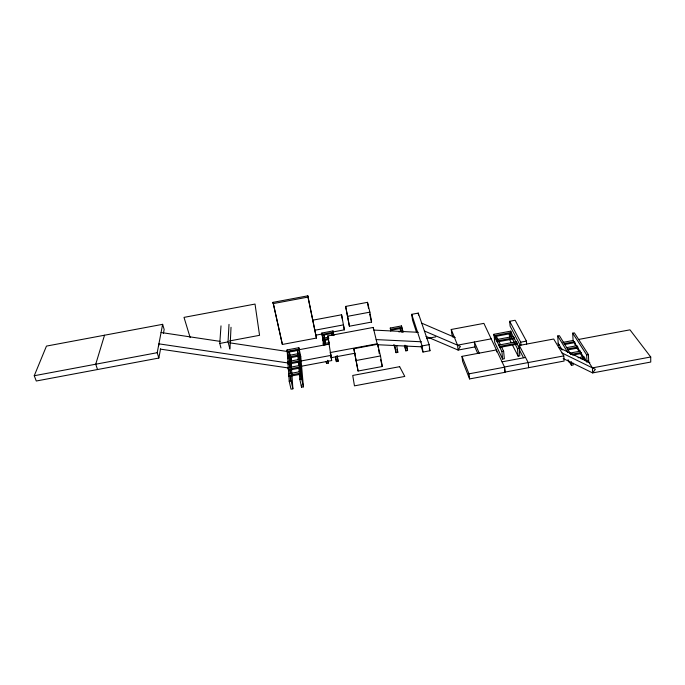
<?xml version="1.0" encoding="UTF-8"?>
<svg xmlns="http://www.w3.org/2000/svg" width="685" height="685" viewBox="0 0 685 685"><rect width="100%" height="100%" fill="white"/><g stroke="black" fill="none" stroke-linecap="round" stroke-linejoin="round"><path stroke-width="1.03" d="M229.997 348.108L231.025 327.284M229.937 349.144L228.054 341.892L229.004 324.373M220.964 347.971L219.765 343.442L220.998 325.872M158.629 345.822L158.903 343.844L288.376 363.033M163.398 333.561L164.16 329.476L162.636 324.33L46.46 346.096L34.25 375.731L36.279 381.006L158.843 358.05L160.555 348.87M158.843 358.05L157.216 352.698L162.636 324.33M290.705 367.323L291.536 363.504M104.531 335.213L95.72 364.214L97.544 369.532M273.032 302.35L307.83 295.826L316.436 338.073L282.374 344.452L273.032 302.35L282.374 344.452M273.084 303.626L307.976 297.093L307.83 295.826M345.66 306.426L367.502 302.333L369.883 312.154L371.587 322.061L349.41 326.214L345.66 306.426L349.41 326.214M312.668 320.203L341.567 314.792L342.491 319.664M347.578 316.324L369.883 312.154M34.25 375.731L157.216 352.698M229.518 340.95L259.555 335.316L255.025 304.063L184.008 317.378L190.173 337.619M219.765 343.442L228.054 341.892M314.432 330.316L343.408 324.895L344.341 329.836L332.773 332.002M416.463 332.122L412.55 320.169L411.694 314.329L418.261 313.096L429.101 344.623L429.957 350.737L422.979 352.047L421.027 346.071M333.21 332.242L322.027 334.34L321.856 333.03L333.004 330.941L333.912 335.599M315.956 335.153L322.267 333.972M322.233 335.325L333.398 333.235M300.783 366.347L331.668 360.567L327.798 335.941L373.222 327.439L377.17 343.776L330.221 352.561L331.24 357.673L355.164 353.195M328.081 339.692L322.952 340.65L322.567 338.313L328.714 337.166M322.746 339.657L328.911 338.501M390.767 331.129L390.27 328.029L401.453 325.932L403.174 332.156L403.02 331.163L398.91 331.925M390.27 328.029L390.63 329.331L401.838 327.233M390.433 329.014L390.792 330.324L401.992 328.226M298.84 347.715L299.191 350.163L287.4 352.373L287.169 351.345L287.083 349.915L298.84 347.715L300.741 356.414L303.412 386.854L301.554 387.205L299.79 379.225L299.362 374.027M328.672 344.118L323.474 345.086L323.294 343.716L329.511 342.551M287.169 351.345L298.96 349.136M289.627 351.491L291.699 351.097M293.771 350.711L295.843 350.326M298.951 349.744L328.988 344.118M299.328 353.46L299.688 355.952L287.768 358.186L287.443 355.686L299.328 353.46L299.559 354.496M287.529 357.15L299.456 354.916M289.044 358.606L290.8 358.281L291.014 361.44M300.741 356.414L298.985 356.748L300.852 378.805M453.025 337.243L451.852 334.28L451.252 329.476L483.884 323.371L504.571 367.186L505.059 372.298L469.585 378.933L462.598 361.346L461.998 356.363L496.419 349.924L496.616 351.919M353.845 348.716L377.658 344.255L380.492 355.952L382.29 366.501L358.075 371.03L353.845 348.716L358.075 371.03M288.753 373.933L287.811 361.586L299.833 359.334L300.064 360.378M520.172 345.343L510.111 326.128L509.683 321.282L515.146 320.255L526.414 341.113L526.654 344.11M287.906 363.084L299.962 360.824L299.833 359.334M298.634 361.432L330.641 355.446M288.137 364.129L300.193 361.877L299.962 360.824M426.404 338.613L435.788 336.857M300.347 365.353L300.715 367.931L288.522 370.208L288.188 367.622L300.347 365.353L300.587 366.406M288.282 369.155L300.484 366.877M326.163 361.569L326.548 363.461L328.286 363.136L327.987 361.038M335.453 356.885L336.386 361.62L338.125 361.295L337.294 356.054M411.694 314.329L422.097 345.934L429.101 344.623M393.858 344.546L396.084 352.681L397.814 352.364L396.761 345.754M404.364 345.788L405.854 350.857L407.575 350.532L406.856 345.805M501.309 346.447L503.629 351.234L504.348 358.752L502.627 359.077L494.793 342.611L493.953 334.28L510.71 331.138L513.133 336.618M356.123 360.515L380.492 355.952M300.878 371.501L288.573 373.804L288.907 376.433L301.246 374.13L300.878 371.501L301.109 372.563M493.953 334.28L494.596 335.59L511.395 332.448M511.481 333.441L494.69 336.583L494.596 335.59M288.668 375.371L301.015 373.068M451.252 329.476L457.52 345.163L491.196 338.861M496.616 340.582L496.514 339.589L513.45 336.412L515.916 341.995M496.514 339.589L497.164 340.933L514.144 337.756M514.238 338.75L497.259 341.926L497.164 340.933M292.024 376.185L292.889 388.823L291.031 389.174L289.207 381.202L291.074 380.851L290.731 375.637M299.79 379.225L301.657 378.873L299.062 348.742M477.736 353.46L474.91 346.927L458.119 350.069L426.044 336.395M499.134 345.009L516.25 341.806L516.961 343.168L517.047 344.178L499.887 347.389L499.134 345.009L499.228 346.011M509.683 321.282L520.703 342.175L526.414 341.113M499.793 346.387L516.961 343.168M558.977 344.598L559.037 345.565L558.241 344.238L557.727 335.975L559.397 335.659L570.537 353.854M586.454 361.552L573.097 340.479L572.703 333.167L574.372 332.859L588.406 354.573L588.74 362.1M523.468 357.716L519.71 350.463L519.281 345.454L553.711 339.015L563.798 355.909L564.097 361.055L504.973 372.109L504.485 366.997L563.798 355.909M494.056 335.265L501.899 351.559L503.629 351.234M512.371 338.741L517.466 348.648L519.196 348.322L519.846 355.858L518.125 356.174L512.568 345.257M562.899 342.389L573.097 340.479M578.919 339.392L629.977 329.836L650.716 356.988L650.75 362.048L592.636 372.914L563.181 358.538M564.175 343.622L574.552 341.678M564.226 344.589L574.604 342.654M566.623 347.629L577.087 345.677M567.454 348.982L577.943 347.021M502.054 361.851L525.541 357.459M567.505 349.958L577.994 347.997M569.646 353.135L580.597 351.088M570.494 354.513L581.471 352.458M461.998 356.363L468.985 373.839L504.571 367.186M572.54 355.13L581.522 353.451M572.703 333.167L586.668 354.899L588.406 354.573M578.08 357.758L584.117 356.628M580.974 358.786L585.016 358.032M583.038 359.402L585.058 359.026M568.019 359.642L568.927 362.048L568.867 361.055L571.444 365.336L573.174 365.011L573.071 363.136M587.867 360.738L592.422 367.888L650.716 356.988M376.159 339.589L421.481 341.789M377.615 344.726L421.755 346.833M373.864 330.084L418.312 332.302M160.324 349.11L288.376 367.965M161.069 332.508L220.108 341.378M229.595 342.808L287.58 351.525M424.409 330.992L460.414 346.404L458.119 350.069L457.52 345.163M421.72 323.157L455.268 337.602M558.772 347.492L589.862 362.776M562.068 353.015L595.351 369.318L592.636 372.914L592.422 367.888M576.71 347.706L578.988 351.311M580.118 353.109L584.673 360.31M557.727 335.975L567.711 352.355M558.181 343.271L562.205 349.966M519.281 345.454L528.203 362.562L528.623 367.691M519.196 348.322L516.25 341.806M509.589 333.338L511.447 336.943M509.794 339.803L511.181 342.534M496.197 335.907L498.055 339.743M498.98 341.652L500.375 344.529M479.209 353.143L474.354 342.012L474.91 346.927M429.272 348.751L429.957 350.737M406.667 347.492L407.575 350.532M400.228 328.243L401.419 332.259M396.966 349.307L397.814 352.364M369.66 314.09L371.587 322.061M380.62 359.582L382.29 366.501M288.188 367.622L288.428 368.676M291.074 380.851L292.889 388.823M287.083 349.915L288.042 362.63L287.811 361.586M287.529 351.902L288.394 355.729M289.575 364.197L290.029 366.235M287.443 355.686L287.674 356.722M289.293 351.568L290.149 355.404M301.657 378.873L303.412 386.854M297.513 350.026L298.352 353.871M307.976 297.093L316.436 338.073M323.294 343.716L323.5 344.718L322.053 334.015M323.911 334.614L324.647 338.287M327.704 360.301L328.286 363.136M321.856 333.03L322.986 338.604M322.567 338.313L322.763 339.306M327.798 335.941L329.1 343.031M337.011 355.609L338.125 361.295M331.703 333.158L332.062 334.999M341.567 314.792L344.341 329.836M367.502 302.333L368.513 308.199M377.658 344.255L378.188 347.372M378.548 349.453L379.25 353.606M373.222 327.439L373.573 329.442M394.877 345.129L396.084 352.681M390.63 329.331L390.792 330.324M333.004 330.941L333.715 335.213M400.091 328.295L400.588 331.463M335.573 356.371L336.386 361.62M404.981 345.18L405.854 350.857M401.453 325.932L401.607 326.925M401.77 327.978L402.42 332.208M331.686 333.278L332.002 335.35M330.607 353.314L330.932 355.583M331.215 357.459L331.668 360.567M418.261 313.096L418.535 315.049M422.097 345.934L422.979 352.047M325.495 343.151L325.204 341.044L323.543 341.353L323.971 344.512M323.868 334.742L324.296 337.868M324.587 339.948L325.024 343.074M326.257 361.355L326.548 363.461M468.985 373.839L469.585 378.933M495.837 336.001L496.248 340.197M501.899 351.559L502.627 359.077M509.22 333.492L509.606 337.696M510.71 331.138L510.804 332.131M510.899 333.175L511.275 337.388M513.45 336.412L513.544 337.414M517.466 348.648L518.125 356.174M520.703 342.175L520.96 345.171M301.383 385.098L301.554 387.205M297.384 350.112L297.727 354.265M297.898 356.346L298.155 359.471M298.326 361.543L298.677 365.704M298.848 367.785L299.191 371.946M291.176 358.272L291.39 361.406M291.159 363.547L291.878 374.078M289.147 351.653L289.764 361.038M289.901 363.127L290.183 367.297M290.32 369.378L290.594 373.556M289.001 357.947L289.275 362.134M289.387 363.881L289.592 367.04M289.729 369.147L290.003 373.359M290.14 375.474L290.483 380.74M288.813 374.866L289.207 381.202M561.392 348.614L561.452 349.59M571.239 361.577L571.444 365.336M574.852 342.106L574.998 345.009M586.668 354.899L587.011 362.425M399.638 366.68L352.732 375.457L354.462 385.852L404.792 376.433L399.638 366.68"/></g></svg>
